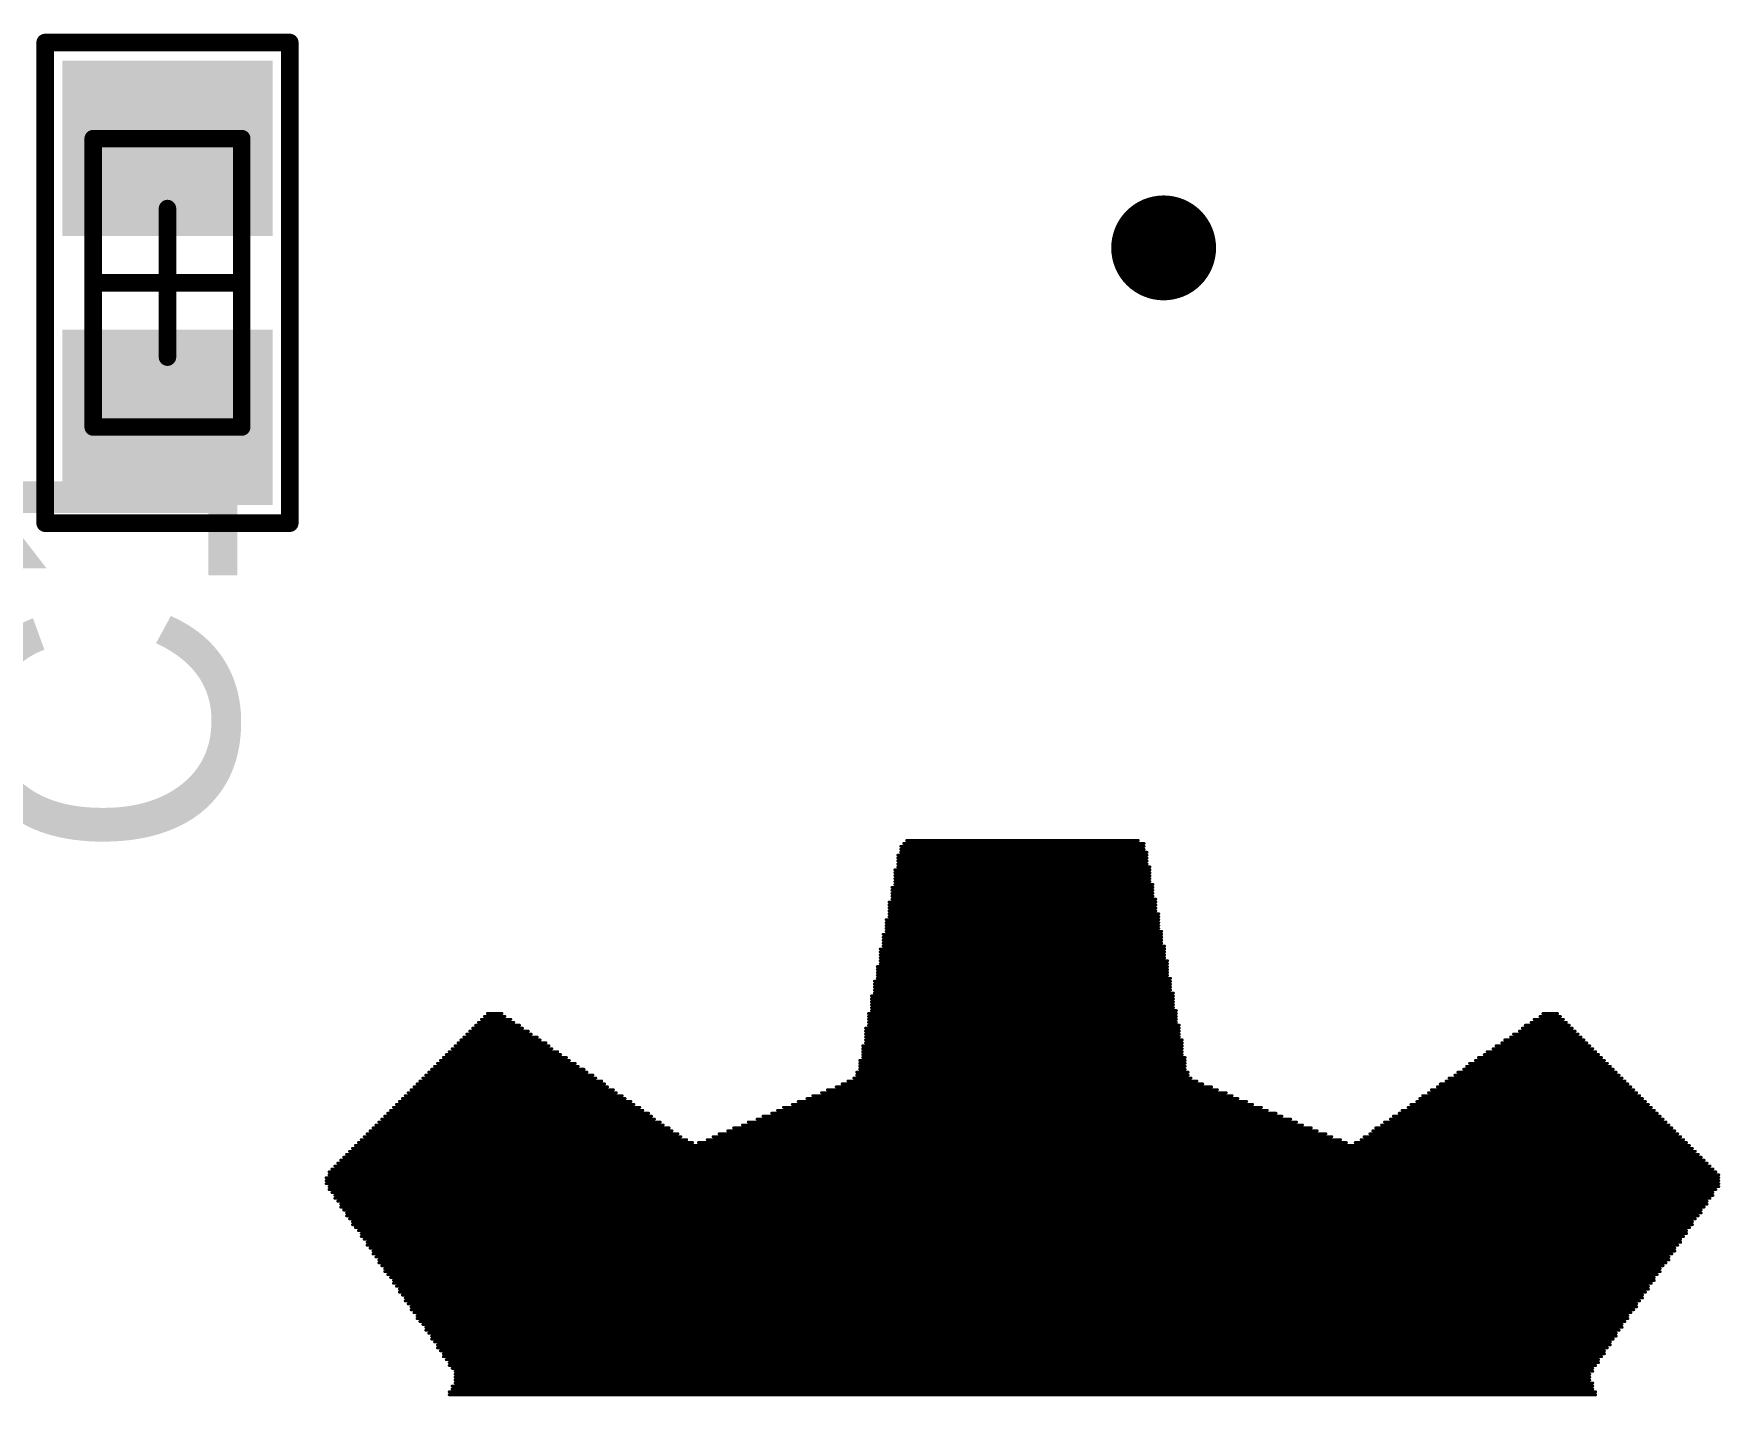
# Model space of a CAD drawing. Header units: millimetres. Extents: x 19 to 153, y 25 to 125.
# Drawn here: x 56.53 to 66.18, y 84.43 to 92.22 of the extents above; entities that cross this region are included whole.
import ezdxf

# ---------------------------------------------------------------- set-up
doc = ezdxf.new("R2010")
doc.units = ezdxf.units.MM
for name, color, linetype in [('Mechanical13', 56, 'Continuous'), ('Mechanical15', 56, 'Continuous'), ('MultiLayer', 9, 'Continuous'), ('TopOverlay', 2, 'Continuous'), ('TopPaste', 8, 'Continuous'), ('TopSolder', 216, 'Continuous'), ('ViaHoleLayer', 16, 'Continuous')]:
    doc.layers.add(name, color=color, linetype=linetype)

# ---------------------------------------------------------------- blocks, each defined once
blk = doc.blocks.new('CC0603_88')
at = {"layer": 'Mechanical13', "const_width": 0.1}
for points in [[(-0.825, 0.425), (0.825, 0.425)], [(-0.825, 0.425), (-0.825, -0.425)], [(0.825, 0.425), (0.825, -0.425)], [(-0.825, -0.425), (0.825, -0.425)]]:
    blk.add_lwpolyline(points, dxfattribs=at)
at = {"layer": 'Mechanical13', "const_width": 0.05}
for points in [[(-0.85, 0.425, 1), (-0.8, 0.425, 1)], [(-0.85, 0.425, 1), (-0.8, 0.425, 1)], [(0.8, 0.425, 1), (0.85, 0.425, 1)], [(0.8, 0.425, 1), (0.85, 0.425, 1)], [(-0.85, -0.425, 1), (-0.8, -0.425, 1)], [(-0.85, -0.425, 1), (-0.8, -0.425, 1)], [(0.8, -0.425, 1), (0.85, -0.425, 1)], [(0.8, -0.425, 1), (0.85, -0.425, 1)]]:
    blk.add_lwpolyline(points, format="xyb", close=True, dxfattribs=at)
at = {"layer": 'Mechanical15', "const_width": 0.1}
for points in [[(0, 0.425), (0, -0.425)], [(-0.425, 0), (0.425, 0)]]:
    blk.add_lwpolyline(points, dxfattribs=at)
at = {"layer": 'Mechanical15', "const_width": 0.05}
for points in [[(-0.025, 0.425, 1), (0.025, 0.425, 1)], [(-0.45, 0, 1), (-0.4, 0, 1)], [(0.4, 0, 1), (0.45, 0, 1)], [(-0.025, -0.425, 1), (0.025, -0.425, 1)]]:
    blk.add_lwpolyline(points, format="xyb", close=True, dxfattribs=at)
at = {"layer": 'TopOverlay', "const_width": 0.1}
for points in [[(-1.375, 0.7), (1.375, 0.7)], [(-1.375, 0.7), (-1.375, -0.7)], [(1.375, 0.7), (1.375, -0.7)], [(-1.375, -0.7), (1.375, -0.7)]]:
    blk.add_lwpolyline(points, dxfattribs=at)
at = {"layer": 'TopOverlay', "const_width": 0.05}
for points in [[(-1.4, 0.7, 1), (-1.35, 0.7, 1)], [(-1.4, 0.7, 1), (-1.35, 0.7, 1)], [(1.35, 0.7, 1), (1.4, 0.7, 1)], [(1.35, 0.7, 1), (1.4, 0.7, 1)], [(-1.4, -0.7, 1), (-1.35, -0.7, 1)], [(-1.4, -0.7, 1), (-1.35, -0.7, 1)], [(1.35, -0.7, 1), (1.4, -0.7, 1)], [(1.35, -0.7, 1), (1.4, -0.7, 1)]]:
    blk.add_lwpolyline(points, format="xyb", close=True, dxfattribs=at)
at = {"layer": 'TopPaste'}
for points in [[(-1.17, -0.5), (-0.37, -0.5), (-1.17, 0.5), (-0.37, 0.5)], [(0.37, -0.5), (1.17, -0.5), (0.37, 0.5), (1.17, 0.5)]]:
    blk.add_solid(points, dxfattribs=at)
at = {"layer": 'TopSolder'}
for points in [[(-1.2716, -0.6016), (-0.2684, -0.6016), (-1.2716, 0.6016), (-0.2684, 0.6016)], [(0.2684, -0.6016), (1.2716, -0.6016), (0.2684, 0.6016), (1.2716, 0.6016)]]:
    blk.add_solid(points, dxfattribs=at)

msp = doc.modelspace()

# ---------------------------------------------------------------- linework, layer by layer
at = {"layer": 'MultiLayer', "const_width": 0.3}
msp.add_lwpolyline([(62.85, 91, 1), (63.15, 91, 1)], format="xyb", close=True, dxfattribs=at)
at = {"layer": 'TopOverlay', "const_width": 0.0168}
for points in [[(61.479, 87.526), (62.905, 87.526)], [(61.4957, 87.5764), (62.8882, 87.5764)], [(61.4957, 87.5596), (62.8882, 87.5596)], [(61.4957, 87.5428), (62.905, 87.5428)], [(61.5125, 87.5931), (62.8882, 87.5931)], [(61.5293, 87.6099), (62.8547, 87.6099)], [(61.4622, 87.4422), (62.9218, 87.4422)], [(61.4622, 87.4254), (62.9218, 87.4254)], [(61.479, 87.5093), (62.905, 87.5093)], [(61.479, 87.4925), (62.905, 87.4925)], [(61.479, 87.4757), (62.905, 87.4757)], [(61.479, 87.4589), (62.9218, 87.4589)], [(61.4454, 87.3415), (62.9386, 87.3415)], [(61.4622, 87.4086), (62.9218, 87.4086)], [(61.4622, 87.3918), (62.9218, 87.3918)], [(61.4622, 87.3751), (62.9218, 87.3751)], [(61.4622, 87.3583), (62.9386, 87.3583)], [(61.4286, 87.2576), (62.9553, 87.2576)], [(61.4286, 87.2408), (62.9553, 87.2408)], [(61.4454, 87.3247), (62.9386, 87.3247)], [(61.4454, 87.3079), (62.9386, 87.3079)], [(61.4454, 87.2912), (62.9386, 87.2912)], [(61.4454, 87.2744), (62.9553, 87.2744)], [(61.4119, 87.157), (62.9721, 87.157)], [(61.4119, 87.1402), (62.9721, 87.1402)], [(61.4286, 87.2241), (62.9553, 87.2241)], [(61.4286, 87.2073), (62.9553, 87.2073)], [(61.4286, 87.1905), (62.9721, 87.1905)], [(61.4286, 87.1737), (62.9721, 87.1737)], [(61.3951, 87.0731), (62.9889, 87.0731)], [(61.3951, 87.0563), (62.9889, 87.0563)], [(61.3951, 87.0395), (62.9889, 87.0395)], [(61.4119, 87.1234), (62.9721, 87.1234)], [(61.4119, 87.1066), (62.9721, 87.1066)], [(61.4119, 87.0898), (62.9889, 87.0898)], [(61.3783, 86.9892), (63.0057, 86.9892)], [(61.3783, 86.9724), (63.0057, 86.9724)], [(61.3783, 86.9556), (63.0057, 86.9556)], [(61.3951, 87.0227), (62.9889, 87.0227)], [(61.3951, 87.006), (63.0057, 87.006)], [(61.3615, 86.8885), (63.0224, 86.8885)], [(61.3615, 86.8717), (63.0224, 86.8717)], [(61.3615, 86.855), (63.0224, 86.855)], [(61.3783, 86.9388), (63.0057, 86.9388)], [(61.3783, 86.9221), (63.0224, 86.9221)], [(61.3783, 86.9053), (63.0224, 86.9053)], [(61.3448, 86.8046), (63.0392, 86.8046)], [(61.3448, 86.7879), (63.0392, 86.7879)], [(61.3448, 86.7711), (63.0392, 86.7711)], [(61.3448, 86.7543), (63.0392, 86.7543)], [(61.3615, 86.8382), (63.0224, 86.8382)], [(61.3615, 86.8214), (63.0392, 86.8214)], [(61.328, 86.7207), (63.056, 86.7207)], [(61.328, 86.704), (63.056, 86.704)], [(61.328, 86.6872), (63.056, 86.6872)], [(61.328, 86.6704), (63.056, 86.6704)], [(61.328, 86.6536), (63.056, 86.6536)], [(61.3448, 86.7375), (63.056, 86.7375)], [(59.0799, 86.5698), (59.2812, 86.5698)], [(59.0966, 86.5865), (59.2644, 86.5865)], [(59.1134, 86.6033), (59.2309, 86.6033)], [(59.1302, 86.6201), (59.2141, 86.6201)], [(61.3112, 86.6201), (63.0728, 86.6201)], [(61.3112, 86.6033), (63.0728, 86.6033)], [(61.3112, 86.5865), (63.0728, 86.5865)], [(61.3112, 86.5698), (63.0728, 86.5698)], [(61.328, 86.6369), (63.0728, 86.6369)], [(65.1028, 86.5698), (65.3041, 86.5698)], [(65.1196, 86.5865), (65.2873, 86.5865)], [(65.1531, 86.6033), (65.2706, 86.6033)], [(65.1699, 86.6201), (65.2538, 86.6201)], [(58.9792, 86.4691), (59.4322, 86.4691)], [(58.996, 86.4859), (59.4154, 86.4859)], [(59.0128, 86.5026), (59.3818, 86.5026)], [(59.0295, 86.5194), (59.3651, 86.5194)], [(59.0463, 86.5362), (59.3315, 86.5362)], [(59.0631, 86.553), (59.3147, 86.553)], [(61.2944, 86.5362), (63.0896, 86.5362)], [(61.2944, 86.5194), (63.0896, 86.5194)], [(61.2944, 86.5026), (63.0896, 86.5026)], [(61.2944, 86.4859), (63.0896, 86.4859)], [(61.2944, 86.4691), (63.1063, 86.4691)], [(61.3112, 86.553), (63.0896, 86.553)], [(64.9518, 86.4691), (65.4048, 86.4691)], [(64.9854, 86.4859), (65.388, 86.4859)], [(65.0021, 86.5026), (65.3712, 86.5026)], [(65.0357, 86.5194), (65.3544, 86.5194)], [(65.0525, 86.5362), (65.3377, 86.5362)], [(65.0692, 86.553), (65.3209, 86.553)], [(58.8785, 86.3684), (59.5832, 86.3684)], [(58.8953, 86.3852), (59.5496, 86.3852)], [(58.9121, 86.402), (59.5328, 86.402)], [(58.9289, 86.4188), (59.4993, 86.4188)], [(58.9457, 86.4355), (59.4825, 86.4355)], [(58.9624, 86.4523), (59.4657, 86.4523)], [(61.2776, 86.4355), (63.1063, 86.4355)], [(61.2776, 86.4188), (63.1063, 86.4188)], [(61.2776, 86.402), (63.1063, 86.402)], [(61.2776, 86.3852), (63.1063, 86.3852)], [(61.2776, 86.3684), (63.1231, 86.3684)], [(61.2944, 86.4523), (63.1063, 86.4523)], [(64.8008, 86.3684), (65.5054, 86.3684)], [(64.8344, 86.3852), (65.4887, 86.3852)], [(64.8511, 86.402), (65.4719, 86.402)], [(64.8847, 86.4188), (65.4551, 86.4188)], [(64.9015, 86.4355), (65.4383, 86.4355)], [(64.935, 86.4523), (65.4216, 86.4523)], [(58.7779, 86.2678), (59.7342, 86.2678)], [(58.7947, 86.2845), (59.7006, 86.2845)], [(58.8114, 86.3013), (59.6838, 86.3013)], [(58.8282, 86.3181), (59.6503, 86.3181)], [(58.845, 86.3349), (59.6335, 86.3349)], [(58.8618, 86.3517), (59.6, 86.3517)], [(61.2441, 86.2845), (63.1399, 86.2845)], [(61.2441, 86.2678), (63.1399, 86.2678)], [(61.2609, 86.3517), (63.1231, 86.3517)], [(61.2609, 86.3349), (63.1231, 86.3349)], [(61.2609, 86.3181), (63.1231, 86.3181)], [(61.2609, 86.3013), (63.1231, 86.3013)], [(64.6666, 86.2678), (65.6061, 86.2678)], [(64.6834, 86.2845), (65.5893, 86.2845)], [(64.7169, 86.3013), (65.5725, 86.3013)], [(64.7337, 86.3181), (65.5558, 86.3181)], [(64.7505, 86.3349), (65.539, 86.3349)], [(64.784, 86.3517), (65.5222, 86.3517)], [(58.694, 86.1839), (59.8516, 86.1839)], [(58.7108, 86.2007), (59.8181, 86.2007)], [(58.7275, 86.2174), (59.8013, 86.2174)], [(58.7443, 86.2342), (59.7845, 86.2342)], [(58.7611, 86.251), (59.7509, 86.251)], [(61.0763, 86.1839), (63.3077, 86.1839)], [(61.1267, 86.2007), (63.2741, 86.2007)], [(61.1602, 86.2174), (63.2238, 86.2174)], [(61.1938, 86.2342), (63.1902, 86.2342)], [(61.2273, 86.251), (63.1567, 86.251)], [(64.5324, 86.1839), (65.69, 86.1839)], [(64.5659, 86.2007), (65.6732, 86.2007)], [(64.5827, 86.2174), (65.6564, 86.2174)], [(64.6163, 86.2342), (65.6397, 86.2342)], [(64.633, 86.251), (65.6229, 86.251)], [(58.5933, 86.0832), (60.0026, 86.0832)], [(58.6101, 86.1), (59.969, 86.1)], [(58.6269, 86.1168), (59.9523, 86.1168)], [(58.6437, 86.1336), (59.9187, 86.1336)], [(58.6604, 86.1503), (59.9019, 86.1503)], [(58.6772, 86.1671), (59.8684, 86.1671)], [(60.8247, 86.0832), (63.5593, 86.0832)], [(60.875, 86.1), (63.509, 86.1)], [(60.9086, 86.1168), (63.4754, 86.1168)], [(60.9589, 86.1336), (63.4251, 86.1336)], [(60.9924, 86.1503), (63.3915, 86.1503)], [(61.0428, 86.1671), (63.358, 86.1671)], [(64.3982, 86.0832), (65.7906, 86.0832)], [(64.4149, 86.1), (65.7739, 86.1)], [(64.4485, 86.1168), (65.7571, 86.1168)], [(64.4653, 86.1336), (65.7403, 86.1336)], [(64.482, 86.1503), (65.7235, 86.1503)], [(64.5156, 86.1671), (65.7068, 86.1671)], [(58.4927, 85.9826), (60.1368, 85.9826)], [(58.5094, 85.9993), (60.12, 85.9993)], [(58.5262, 86.0161), (60.0865, 86.0161)], [(58.543, 86.0329), (60.0697, 86.0329)], [(58.5598, 86.0497), (60.0529, 86.0497)], [(58.5766, 86.0664), (60.0194, 86.0664)], [(60.5898, 85.9826), (63.7942, 85.9826)], [(60.6233, 85.9993), (63.7606, 85.9993)], [(60.6737, 86.0161), (63.7271, 86.0161)], [(60.7072, 86.0329), (63.6768, 86.0329)], [(60.7576, 86.0497), (63.6432, 86.0497)], [(60.7911, 86.0664), (63.5929, 86.0664)], [(64.2472, 85.9826), (65.8913, 85.9826)], [(64.2639, 85.9993), (65.8745, 85.9993)], [(64.2975, 86.0161), (65.8578, 86.0161)], [(64.3143, 86.0329), (65.841, 86.0329)], [(64.3478, 86.0497), (65.8242, 86.0497)], [(64.3646, 86.0664), (65.8074, 86.0664)], [(58.392, 85.8819), (60.3046, 85.8819)], [(58.4088, 85.8987), (60.271, 85.8987)], [(58.4256, 85.9155), (60.2375, 85.9155)], [(58.4423, 85.9322), (60.2207, 85.9322)], [(58.4591, 85.949), (60.1871, 85.949)], [(58.4759, 85.9658), (60.1704, 85.9658)], [(60.3381, 85.8819), (64.0458, 85.8819)], [(60.3885, 85.8987), (64.0123, 85.8987)], [(60.422, 85.9155), (63.962, 85.9155)], [(60.4556, 85.9322), (63.9284, 85.9322)], [(60.5059, 85.949), (63.8781, 85.949)], [(60.5395, 85.9658), (63.8445, 85.9658)], [(64.0962, 85.8819), (65.992, 85.8819)], [(64.1297, 85.8987), (65.9752, 85.8987)], [(64.1465, 85.9155), (65.9584, 85.9155)], [(64.1801, 85.9322), (65.9416, 85.9322)], [(64.1968, 85.949), (65.9249, 85.949)], [(64.2136, 85.9658), (65.9081, 85.9658)], [(58.2913, 85.7812), (66.0926, 85.7812)], [(58.3081, 85.798), (66.0759, 85.798)], [(58.3249, 85.8148), (66.0591, 85.8148)], [(58.3417, 85.8316), (66.0423, 85.8316)], [(58.3585, 85.8483), (66.0255, 85.8483)], [(58.3752, 85.8651), (66.0087, 85.8651)], [(58.2242, 85.7141), (66.1597, 85.7141)], [(58.2242, 85.6974), (66.1765, 85.6974)], [(58.241, 85.7309), (66.143, 85.7309)], [(58.2578, 85.7477), (66.1262, 85.7477)], [(58.2746, 85.7645), (66.1094, 85.7645)], [(58.2075, 85.6806), (66.1765, 85.6806)], [(58.2075, 85.6638), (66.1765, 85.6638)], [(58.2075, 85.647), (66.1765, 85.647)], [(58.2242, 85.6302), (66.1765, 85.6302)], [(58.2242, 85.6135), (66.1597, 85.6135)], [(58.241, 85.5967), (66.143, 85.5967)], [(58.2578, 85.5799), (66.143, 85.5799)], [(58.2578, 85.5631), (66.1262, 85.5631)], [(58.2746, 85.5464), (66.1094, 85.5464)], [(58.2913, 85.5296), (66.1094, 85.5296)], [(58.2913, 85.5128), (66.0926, 85.5128)], [(58.3081, 85.496), (66.0759, 85.496)], [(58.3249, 85.4793), (66.0759, 85.4793)], [(58.3249, 85.4625), (66.0591, 85.4625)], [(58.3417, 85.4457), (66.0423, 85.4457)], [(58.3585, 85.4289), (66.0255, 85.4289)], [(58.3585, 85.4121), (66.0255, 85.4121)], [(58.3752, 85.3954), (66.0087, 85.3954)], [(58.392, 85.3786), (65.992, 85.3786)], [(58.4088, 85.3618), (65.992, 85.3618)], [(58.4088, 85.345), (65.9752, 85.345)], [(58.4256, 85.3283), (65.9584, 85.3283)], [(58.4423, 85.3115), (65.9584, 85.3115)], [(58.4423, 85.2947), (65.9416, 85.2947)], [(58.4591, 85.2779), (65.9249, 85.2779)], [(58.4759, 85.2612), (65.9249, 85.2612)], [(58.4759, 85.2444), (65.9081, 85.2444)], [(58.4927, 85.2276), (65.8913, 85.2276)], [(58.5094, 85.2108), (65.8913, 85.2108)], [(58.5094, 85.194), (65.8745, 85.194)], [(58.5262, 85.1773), (65.8578, 85.1773)], [(58.543, 85.1605), (65.841, 85.1605)], [(58.543, 85.1437), (65.841, 85.1437)], [(58.5598, 85.1269), (65.8242, 85.1269)], [(58.5766, 85.1102), (65.8074, 85.1102)], [(58.5933, 85.0934), (65.8074, 85.0934)], [(58.5933, 85.0766), (65.7906, 85.0766)], [(58.6101, 85.0598), (65.7739, 85.0598)], [(58.6269, 85.0431), (65.7739, 85.0431)], [(58.6269, 85.0263), (65.7571, 85.0263)], [(58.6437, 85.0095), (65.7403, 85.0095)], [(58.6604, 84.9927), (65.7403, 84.9927)], [(58.6604, 84.9759), (65.7235, 84.9759)], [(58.6772, 84.9592), (65.7068, 84.9592)], [(58.694, 84.9424), (65.7068, 84.9424)], [(58.694, 84.9256), (65.69, 84.9256)], [(58.7108, 84.9088), (65.6732, 84.9088)], [(58.7275, 84.8921), (65.6564, 84.8921)], [(58.7275, 84.8753), (65.6564, 84.8753)], [(58.7443, 84.8585), (65.6397, 84.8585)], [(58.7611, 84.8417), (65.6229, 84.8417)], [(58.7779, 84.825), (65.6229, 84.825)], [(58.7779, 84.8082), (65.6061, 84.8082)], [(58.7947, 84.7914), (65.5893, 84.7914)], [(58.8114, 84.7746), (65.5893, 84.7746)], [(58.8114, 84.7578), (65.5725, 84.7578)], [(58.8282, 84.7411), (65.5558, 84.7411)], [(58.845, 84.7243), (65.5558, 84.7243)], [(58.845, 84.7075), (65.539, 84.7075)], [(58.8618, 84.6907), (65.5222, 84.6907)], [(58.8785, 84.674), (65.5222, 84.674)], [(58.8785, 84.6572), (65.5054, 84.6572)], [(58.8953, 84.6404), (65.4887, 84.6404)], [(58.9121, 84.6236), (65.4887, 84.6236)], [(58.9121, 84.6069), (65.4719, 84.6069)], [(58.9289, 84.5901), (65.4551, 84.5901)], [(58.9457, 84.5733), (65.4551, 84.5733)], [(58.9457, 84.5565), (65.4383, 84.5565)], [(58.9457, 84.5397), (65.4383, 84.5397)], [(58.9121, 84.4559), (65.4719, 84.4559)], [(58.9121, 84.4391), (65.4719, 84.4391)], [(58.9289, 84.4894), (65.4551, 84.4894)], [(58.9289, 84.4726), (65.4551, 84.4726)], [(58.9457, 84.523), (65.4383, 84.523)], [(58.9457, 84.5062), (65.4551, 84.5062)]]:
    msp.add_lwpolyline(points, dxfattribs=at)
at = {"layer": 'TopOverlay', "const_width": 0.00839}
for points in [[(61.4748, 87.526, 1), (61.4832, 87.526, 1)], [(61.4916, 87.5764, 1), (61.4999, 87.5764, 1)], [(61.4916, 87.5596, 1), (61.4999, 87.5596, 1)], [(61.4916, 87.5428, 1), (61.4999, 87.5428, 1)], [(61.5083, 87.5931, 1), (61.5167, 87.5931, 1)], [(61.5251, 87.6099, 1), (61.5335, 87.6099, 1)], [(62.8505, 87.6099, 1), (62.8589, 87.6099, 1)], [(62.884, 87.5931, 1), (62.8924, 87.5931, 1)], [(62.884, 87.5764, 1), (62.8924, 87.5764, 1)], [(62.884, 87.5596, 1), (62.8924, 87.5596, 1)], [(62.9008, 87.5428, 1), (62.9092, 87.5428, 1)], [(62.9008, 87.526, 1), (62.9092, 87.526, 1)], [(61.458, 87.4422, 1), (61.4664, 87.4422, 1)], [(61.458, 87.4254, 1), (61.4664, 87.4254, 1)], [(61.4748, 87.5093, 1), (61.4832, 87.5093, 1)], [(61.4748, 87.4925, 1), (61.4832, 87.4925, 1)], [(61.4748, 87.4757, 1), (61.4832, 87.4757, 1)], [(61.4748, 87.4589, 1), (61.4832, 87.4589, 1)], [(62.9008, 87.5093, 1), (62.9092, 87.5093, 1)], [(62.9008, 87.4925, 1), (62.9092, 87.4925, 1)], [(62.9008, 87.4757, 1), (62.9092, 87.4757, 1)], [(62.9176, 87.4589, 1), (62.926, 87.4589, 1)], [(62.9176, 87.4422, 1), (62.926, 87.4422, 1)], [(62.9176, 87.4254, 1), (62.926, 87.4254, 1)], [(61.4412, 87.3415, 1), (61.4496, 87.3415, 1)], [(61.458, 87.4086, 1), (61.4664, 87.4086, 1)], [(61.458, 87.3918, 1), (61.4664, 87.3918, 1)], [(61.458, 87.3751, 1), (61.4664, 87.3751, 1)], [(61.458, 87.3583, 1), (61.4664, 87.3583, 1)], [(62.9176, 87.4086, 1), (62.926, 87.4086, 1)], [(62.9176, 87.3918, 1), (62.926, 87.3918, 1)], [(62.9176, 87.3751, 1), (62.926, 87.3751, 1)], [(62.9344, 87.3583, 1), (62.9428, 87.3583, 1)], [(62.9344, 87.3415, 1), (62.9428, 87.3415, 1)], [(61.4244, 87.2576, 1), (61.4328, 87.2576, 1)], [(61.4244, 87.2408, 1), (61.4328, 87.2408, 1)], [(61.4412, 87.3247, 1), (61.4496, 87.3247, 1)], [(61.4412, 87.3079, 1), (61.4496, 87.3079, 1)], [(61.4412, 87.2912, 1), (61.4496, 87.2912, 1)], [(61.4412, 87.2744, 1), (61.4496, 87.2744, 1)], [(62.9344, 87.3247, 1), (62.9428, 87.3247, 1)], [(62.9344, 87.3079, 1), (62.9428, 87.3079, 1)], [(62.9344, 87.2912, 1), (62.9428, 87.2912, 1)], [(62.9511, 87.2744, 1), (62.9595, 87.2744, 1)], [(62.9511, 87.2576, 1), (62.9595, 87.2576, 1)], [(62.9511, 87.2408, 1), (62.9595, 87.2408, 1)], [(61.4077, 87.157, 1), (61.4161, 87.157, 1)], [(61.4077, 87.1402, 1), (61.4161, 87.1402, 1)], [(61.4244, 87.2241, 1), (61.4328, 87.2241, 1)], [(61.4244, 87.2073, 1), (61.4328, 87.2073, 1)], [(61.4244, 87.1905, 1), (61.4328, 87.1905, 1)], [(61.4244, 87.1737, 1), (61.4328, 87.1737, 1)], [(62.9511, 87.2241, 1), (62.9595, 87.2241, 1)], [(62.9511, 87.2073, 1), (62.9595, 87.2073, 1)], [(62.9679, 87.1905, 1), (62.9763, 87.1905, 1)], [(62.9679, 87.1737, 1), (62.9763, 87.1737, 1)], [(62.9679, 87.157, 1), (62.9763, 87.157, 1)], [(62.9679, 87.1402, 1), (62.9763, 87.1402, 1)], [(61.3909, 87.0731, 1), (61.3993, 87.0731, 1)], [(61.3909, 87.0563, 1), (61.3993, 87.0563, 1)], [(61.3909, 87.0395, 1), (61.3993, 87.0395, 1)], [(61.4077, 87.1234, 1), (61.4161, 87.1234, 1)], [(61.4077, 87.1066, 1), (61.4161, 87.1066, 1)], [(61.4077, 87.0898, 1), (61.4161, 87.0898, 1)], [(62.9679, 87.1234, 1), (62.9763, 87.1234, 1)], [(62.9679, 87.1066, 1), (62.9763, 87.1066, 1)], [(62.9847, 87.0898, 1), (62.9931, 87.0898, 1)], [(62.9847, 87.0731, 1), (62.9931, 87.0731, 1)], [(62.9847, 87.0563, 1), (62.9931, 87.0563, 1)], [(62.9847, 87.0395, 1), (62.9931, 87.0395, 1)], [(61.3741, 86.9892, 1), (61.3825, 86.9892, 1)], [(61.3741, 86.9724, 1), (61.3825, 86.9724, 1)], [(61.3741, 86.9556, 1), (61.3825, 86.9556, 1)], [(61.3909, 87.0227, 1), (61.3993, 87.0227, 1)], [(61.3909, 87.006, 1), (61.3993, 87.006, 1)], [(62.9847, 87.0227, 1), (62.9931, 87.0227, 1)], [(63.0015, 87.006, 1), (63.0099, 87.006, 1)], [(63.0015, 86.9892, 1), (63.0099, 86.9892, 1)], [(63.0015, 86.9724, 1), (63.0099, 86.9724, 1)], [(63.0015, 86.9556, 1), (63.0099, 86.9556, 1)], [(61.3573, 86.8885, 1), (61.3657, 86.8885, 1)], [(61.3573, 86.8717, 1), (61.3657, 86.8717, 1)], [(61.3573, 86.855, 1), (61.3657, 86.855, 1)], [(61.3741, 86.9388, 1), (61.3825, 86.9388, 1)], [(61.3741, 86.9221, 1), (61.3825, 86.9221, 1)], [(61.3741, 86.9053, 1), (61.3825, 86.9053, 1)], [(63.0015, 86.9388, 1), (63.0099, 86.9388, 1)], [(63.0183, 86.9221, 1), (63.0266, 86.9221, 1)], [(63.0183, 86.9053, 1), (63.0266, 86.9053, 1)], [(63.0183, 86.8885, 1), (63.0266, 86.8885, 1)], [(63.0183, 86.8717, 1), (63.0266, 86.8717, 1)], [(63.0183, 86.855, 1), (63.0266, 86.855, 1)], [(61.3406, 86.8046, 1), (61.3489, 86.8046, 1)], [(61.3406, 86.7879, 1), (61.3489, 86.7879, 1)], [(61.3406, 86.7711, 1), (61.3489, 86.7711, 1)], [(61.3406, 86.7543, 1), (61.3489, 86.7543, 1)], [(61.3573, 86.8382, 1), (61.3657, 86.8382, 1)], [(61.3573, 86.8214, 1), (61.3657, 86.8214, 1)], [(63.0183, 86.8382, 1), (63.0266, 86.8382, 1)], [(63.035, 86.8214, 1), (63.0434, 86.8214, 1)], [(63.035, 86.8046, 1), (63.0434, 86.8046, 1)], [(63.035, 86.7879, 1), (63.0434, 86.7879, 1)], [(63.035, 86.7711, 1), (63.0434, 86.7711, 1)], [(63.035, 86.7543, 1), (63.0434, 86.7543, 1)], [(61.3238, 86.7207, 1), (61.3322, 86.7207, 1)], [(61.3238, 86.704, 1), (61.3322, 86.704, 1)], [(61.3238, 86.6872, 1), (61.3322, 86.6872, 1)], [(61.3238, 86.6704, 1), (61.3322, 86.6704, 1)], [(61.3238, 86.6536, 1), (61.3322, 86.6536, 1)], [(61.3406, 86.7375, 1), (61.3489, 86.7375, 1)], [(63.0518, 86.7375, 1), (63.0602, 86.7375, 1)], [(63.0518, 86.7207, 1), (63.0602, 86.7207, 1)], [(63.0518, 86.704, 1), (63.0602, 86.704, 1)], [(63.0518, 86.6872, 1), (63.0602, 86.6872, 1)], [(63.0518, 86.6704, 1), (63.0602, 86.6704, 1)], [(63.0518, 86.6536, 1), (63.0602, 86.6536, 1)], [(59.0757, 86.5698, 1), (59.0841, 86.5698, 1)], [(59.0924, 86.5865, 1), (59.1008, 86.5865, 1)], [(59.1092, 86.6033, 1), (59.1176, 86.6033, 1)], [(59.126, 86.6201, 1), (59.1344, 86.6201, 1)], [(59.2099, 86.6201, 1), (59.2183, 86.6201, 1)], [(59.2267, 86.6033, 1), (59.2351, 86.6033, 1)], [(59.2602, 86.5865, 1), (59.2686, 86.5865, 1)], [(59.277, 86.5698, 1), (59.2854, 86.5698, 1)], [(61.307, 86.6201, 1), (61.3154, 86.6201, 1)], [(61.307, 86.6033, 1), (61.3154, 86.6033, 1)], [(61.307, 86.5865, 1), (61.3154, 86.5865, 1)], [(61.307, 86.5698, 1), (61.3154, 86.5698, 1)], [(61.3238, 86.6369, 1), (61.3322, 86.6369, 1)], [(63.0686, 86.6369, 1), (63.077, 86.6369, 1)], [(63.0686, 86.6201, 1), (63.077, 86.6201, 1)], [(63.0686, 86.6033, 1), (63.077, 86.6033, 1)], [(63.0686, 86.5865, 1), (63.077, 86.5865, 1)], [(63.0686, 86.5698, 1), (63.077, 86.5698, 1)], [(65.0986, 86.5698, 1), (65.107, 86.5698, 1)], [(65.1154, 86.5865, 1), (65.1238, 86.5865, 1)], [(65.1489, 86.6033, 1), (65.1573, 86.6033, 1)], [(65.1657, 86.6201, 1), (65.1741, 86.6201, 1)], [(65.2496, 86.6201, 1), (65.258, 86.6201, 1)], [(65.2664, 86.6033, 1), (65.2748, 86.6033, 1)], [(65.2831, 86.5865, 1), (65.2915, 86.5865, 1)], [(65.2999, 86.5698, 1), (65.3083, 86.5698, 1)], [(58.975, 86.4691, 1), (58.9834, 86.4691, 1)], [(58.9918, 86.4859, 1), (59.0002, 86.4859, 1)], [(59.0086, 86.5026, 1), (59.017, 86.5026, 1)], [(59.0253, 86.5194, 1), (59.0337, 86.5194, 1)], [(59.0421, 86.5362, 1), (59.0505, 86.5362, 1)], [(59.0589, 86.553, 1), (59.0673, 86.553, 1)], [(59.3105, 86.553, 1), (59.3189, 86.553, 1)], [(59.3273, 86.5362, 1), (59.3357, 86.5362, 1)], [(59.3609, 86.5194, 1), (59.3693, 86.5194, 1)], [(59.3777, 86.5026, 1), (59.386, 86.5026, 1)], [(59.4112, 86.4859, 1), (59.4196, 86.4859, 1)], [(59.428, 86.4691, 1), (59.4364, 86.4691, 1)], [(61.2902, 86.5362, 1), (61.2986, 86.5362, 1)], [(61.2902, 86.5194, 1), (61.2986, 86.5194, 1)], [(61.2902, 86.5026, 1), (61.2986, 86.5026, 1)], [(61.2902, 86.4859, 1), (61.2986, 86.4859, 1)], [(61.2902, 86.4691, 1), (61.2986, 86.4691, 1)], [(61.307, 86.553, 1), (61.3154, 86.553, 1)], [(63.0854, 86.553, 1), (63.0937, 86.553, 1)], [(63.0854, 86.5362, 1), (63.0937, 86.5362, 1)], [(63.0854, 86.5194, 1), (63.0937, 86.5194, 1)], [(63.0854, 86.5026, 1), (63.0937, 86.5026, 1)], [(63.0854, 86.4859, 1), (63.0937, 86.4859, 1)], [(63.1021, 86.4691, 1), (63.1105, 86.4691, 1)], [(64.9476, 86.4691, 1), (64.956, 86.4691, 1)], [(64.9812, 86.4859, 1), (64.9895, 86.4859, 1)], [(64.9979, 86.5026, 1), (65.0063, 86.5026, 1)], [(65.0315, 86.5194, 1), (65.0399, 86.5194, 1)], [(65.0483, 86.5362, 1), (65.0567, 86.5362, 1)], [(65.065, 86.553, 1), (65.0734, 86.553, 1)], [(65.3167, 86.553, 1), (65.3251, 86.553, 1)], [(65.3335, 86.5362, 1), (65.3419, 86.5362, 1)], [(65.3503, 86.5194, 1), (65.3586, 86.5194, 1)], [(65.367, 86.5026, 1), (65.3754, 86.5026, 1)], [(65.3838, 86.4859, 1), (65.3922, 86.4859, 1)], [(65.4006, 86.4691, 1), (65.409, 86.4691, 1)], [(58.8743, 86.3684, 1), (58.8827, 86.3684, 1)], [(58.8911, 86.3852, 1), (58.8995, 86.3852, 1)], [(58.9079, 86.402, 1), (58.9163, 86.402, 1)], [(58.9247, 86.4188, 1), (58.9331, 86.4188, 1)], [(58.9415, 86.4355, 1), (58.9498, 86.4355, 1)], [(58.9582, 86.4523, 1), (58.9666, 86.4523, 1)], [(59.4615, 86.4523, 1), (59.4699, 86.4523, 1)], [(59.4783, 86.4355, 1), (59.4867, 86.4355, 1)], [(59.4951, 86.4188, 1), (59.5035, 86.4188, 1)], [(59.5286, 86.402, 1), (59.537, 86.402, 1)], [(59.5454, 86.3852, 1), (59.5538, 86.3852, 1)], [(59.579, 86.3684, 1), (59.5874, 86.3684, 1)], [(61.2735, 86.4355, 1), (61.2818, 86.4355, 1)], [(61.2735, 86.4188, 1), (61.2818, 86.4188, 1)], [(61.2735, 86.402, 1), (61.2818, 86.402, 1)], [(61.2735, 86.3852, 1), (61.2818, 86.3852, 1)], [(61.2735, 86.3684, 1), (61.2818, 86.3684, 1)], [(61.2902, 86.4523, 1), (61.2986, 86.4523, 1)], [(63.1021, 86.4523, 1), (63.1105, 86.4523, 1)], [(63.1021, 86.4355, 1), (63.1105, 86.4355, 1)], [(63.1021, 86.4188, 1), (63.1105, 86.4188, 1)], [(63.1021, 86.402, 1), (63.1105, 86.402, 1)], [(63.1021, 86.3852, 1), (63.1105, 86.3852, 1)], [(63.1189, 86.3684, 1), (63.1273, 86.3684, 1)], [(64.7966, 86.3684, 1), (64.805, 86.3684, 1)], [(64.8302, 86.3852, 1), (64.8386, 86.3852, 1)], [(64.8469, 86.402, 1), (64.8553, 86.402, 1)], [(64.8805, 86.4188, 1), (64.8889, 86.4188, 1)], [(64.8973, 86.4355, 1), (64.9057, 86.4355, 1)], [(64.9308, 86.4523, 1), (64.9392, 86.4523, 1)], [(65.4174, 86.4523, 1), (65.4257, 86.4523, 1)], [(65.4341, 86.4355, 1), (65.4425, 86.4355, 1)], [(65.4509, 86.4188, 1), (65.4593, 86.4188, 1)], [(65.4677, 86.402, 1), (65.4761, 86.402, 1)], [(65.4845, 86.3852, 1), (65.4929, 86.3852, 1)], [(65.5012, 86.3684, 1), (65.5096, 86.3684, 1)], [(58.7737, 86.2678, 1), (58.7821, 86.2678, 1)], [(58.7905, 86.2845, 1), (58.7989, 86.2845, 1)], [(58.8072, 86.3013, 1), (58.8156, 86.3013, 1)], [(58.824, 86.3181, 1), (58.8324, 86.3181, 1)], [(58.8408, 86.3349, 1), (58.8492, 86.3349, 1)], [(58.8576, 86.3517, 1), (58.866, 86.3517, 1)], [(59.5958, 86.3517, 1), (59.6041, 86.3517, 1)], [(59.6293, 86.3349, 1), (59.6377, 86.3349, 1)], [(59.6461, 86.3181, 1), (59.6545, 86.3181, 1)], [(59.6796, 86.3013, 1), (59.688, 86.3013, 1)], [(59.6964, 86.2845, 1), (59.7048, 86.2845, 1)], [(59.73, 86.2678, 1), (59.7384, 86.2678, 1)], [(61.2399, 86.2845, 1), (61.2483, 86.2845, 1)], [(61.2399, 86.2678, 1), (61.2483, 86.2678, 1)], [(61.2567, 86.3517, 1), (61.2651, 86.3517, 1)], [(61.2567, 86.3349, 1), (61.2651, 86.3349, 1)], [(61.2567, 86.3181, 1), (61.2651, 86.3181, 1)], [(61.2567, 86.3013, 1), (61.2651, 86.3013, 1)], [(63.1189, 86.3517, 1), (63.1273, 86.3517, 1)], [(63.1189, 86.3349, 1), (63.1273, 86.3349, 1)], [(63.1189, 86.3181, 1), (63.1273, 86.3181, 1)], [(63.1189, 86.3013, 1), (63.1273, 86.3013, 1)], [(63.1357, 86.2845, 1), (63.1441, 86.2845, 1)], [(63.1357, 86.2678, 1), (63.1441, 86.2678, 1)], [(64.6624, 86.2678, 1), (64.6708, 86.2678, 1)], [(64.6792, 86.2845, 1), (64.6876, 86.2845, 1)], [(64.7127, 86.3013, 1), (64.7211, 86.3013, 1)], [(64.7295, 86.3181, 1), (64.7379, 86.3181, 1)], [(64.7463, 86.3349, 1), (64.7547, 86.3349, 1)], [(64.7798, 86.3517, 1), (64.7882, 86.3517, 1)], [(65.518, 86.3517, 1), (65.5264, 86.3517, 1)], [(65.5348, 86.3349, 1), (65.5432, 86.3349, 1)], [(65.5516, 86.3181, 1), (65.56, 86.3181, 1)], [(65.5684, 86.3013, 1), (65.5767, 86.3013, 1)], [(65.5851, 86.2845, 1), (65.5935, 86.2845, 1)], [(65.6019, 86.2678, 1), (65.6103, 86.2678, 1)], [(58.6898, 86.1839, 1), (58.6982, 86.1839, 1)], [(58.7066, 86.2007, 1), (58.715, 86.2007, 1)], [(58.7234, 86.2174, 1), (58.7317, 86.2174, 1)], [(58.7401, 86.2342, 1), (58.7485, 86.2342, 1)], [(58.7569, 86.251, 1), (58.7653, 86.251, 1)], [(59.7467, 86.251, 1), (59.7551, 86.251, 1)], [(59.7803, 86.2342, 1), (59.7887, 86.2342, 1)], [(59.7971, 86.2174, 1), (59.8055, 86.2174, 1)], [(59.8139, 86.2007, 1), (59.8222, 86.2007, 1)], [(59.8474, 86.1839, 1), (59.8558, 86.1839, 1)], [(61.0721, 86.1839, 1), (61.0805, 86.1839, 1)], [(61.1225, 86.2007, 1), (61.1308, 86.2007, 1)], [(61.156, 86.2174, 1), (61.1644, 86.2174, 1)], [(61.1896, 86.2342, 1), (61.198, 86.2342, 1)], [(61.2231, 86.251, 1), (61.2315, 86.251, 1)], [(63.1525, 86.251, 1), (63.1609, 86.251, 1)], [(63.186, 86.2342, 1), (63.1944, 86.2342, 1)], [(63.2196, 86.2174, 1), (63.228, 86.2174, 1)], [(63.2699, 86.2007, 1), (63.2783, 86.2007, 1)], [(63.3035, 86.1839, 1), (63.3118, 86.1839, 1)], [(64.5282, 86.1839, 1), (64.5366, 86.1839, 1)], [(64.5617, 86.2007, 1), (64.5701, 86.2007, 1)], [(64.5785, 86.2174, 1), (64.5869, 86.2174, 1)], [(64.6121, 86.2342, 1), (64.6205, 86.2342, 1)], [(64.6288, 86.251, 1), (64.6372, 86.251, 1)], [(65.6187, 86.251, 1), (65.6271, 86.251, 1)], [(65.6355, 86.2342, 1), (65.6438, 86.2342, 1)], [(65.6522, 86.2174, 1), (65.6606, 86.2174, 1)], [(65.669, 86.2007, 1), (65.6774, 86.2007, 1)], [(65.6858, 86.1839, 1), (65.6942, 86.1839, 1)], [(58.5891, 86.0832, 1), (58.5975, 86.0832, 1)], [(58.6059, 86.1, 1), (58.6143, 86.1, 1)], [(58.6227, 86.1168, 1), (58.6311, 86.1168, 1)], [(58.6395, 86.1336, 1), (58.6479, 86.1336, 1)], [(58.6562, 86.1503, 1), (58.6646, 86.1503, 1)], [(58.673, 86.1671, 1), (58.6814, 86.1671, 1)], [(59.8642, 86.1671, 1), (59.8726, 86.1671, 1)], [(59.8977, 86.1503, 1), (59.9061, 86.1503, 1)], [(59.9145, 86.1336, 1), (59.9229, 86.1336, 1)], [(59.9481, 86.1168, 1), (59.9565, 86.1168, 1)], [(59.9649, 86.1, 1), (59.9732, 86.1, 1)], [(59.9984, 86.0832, 1), (60.0068, 86.0832, 1)], [(60.8205, 86.0832, 1), (60.8289, 86.0832, 1)], [(60.8708, 86.1, 1), (60.8792, 86.1, 1)], [(60.9044, 86.1168, 1), (60.9127, 86.1168, 1)], [(60.9547, 86.1336, 1), (60.9631, 86.1336, 1)], [(60.9882, 86.1503, 1), (60.9966, 86.1503, 1)], [(61.0386, 86.1671, 1), (61.047, 86.1671, 1)], [(63.3538, 86.1671, 1), (63.3622, 86.1671, 1)], [(63.3873, 86.1503, 1), (63.3957, 86.1503, 1)], [(63.4209, 86.1336, 1), (63.4293, 86.1336, 1)], [(63.4712, 86.1168, 1), (63.4796, 86.1168, 1)], [(63.5048, 86.1, 1), (63.5132, 86.1, 1)], [(63.5551, 86.0832, 1), (63.5635, 86.0832, 1)], [(64.394, 86.0832, 1), (64.4024, 86.0832, 1)], [(64.4107, 86.1, 1), (64.4191, 86.1, 1)], [(64.4443, 86.1168, 1), (64.4527, 86.1168, 1)], [(64.4611, 86.1336, 1), (64.4695, 86.1336, 1)], [(64.4778, 86.1503, 1), (64.4862, 86.1503, 1)], [(64.5114, 86.1671, 1), (64.5198, 86.1671, 1)], [(65.7026, 86.1671, 1), (65.711, 86.1671, 1)], [(65.7193, 86.1503, 1), (65.7277, 86.1503, 1)], [(65.7361, 86.1336, 1), (65.7445, 86.1336, 1)], [(65.7529, 86.1168, 1), (65.7613, 86.1168, 1)], [(65.7697, 86.1, 1), (65.7781, 86.1, 1)], [(65.7865, 86.0832, 1), (65.7948, 86.0832, 1)], [(58.4885, 85.9826, 1), (58.4969, 85.9826, 1)], [(58.5053, 85.9993, 1), (58.5136, 85.9993, 1)], [(58.522, 86.0161, 1), (58.5304, 86.0161, 1)], [(58.5388, 86.0329, 1), (58.5472, 86.0329, 1)], [(58.5556, 86.0497, 1), (58.564, 86.0497, 1)], [(58.5724, 86.0664, 1), (58.5808, 86.0664, 1)], [(60.0152, 86.0664, 1), (60.0236, 86.0664, 1)], [(60.0487, 86.0497, 1), (60.0571, 86.0497, 1)], [(60.0655, 86.0329, 1), (60.0739, 86.0329, 1)], [(60.0823, 86.0161, 1), (60.0907, 86.0161, 1)], [(60.1158, 85.9993, 1), (60.1242, 85.9993, 1)], [(60.1326, 85.9826, 1), (60.141, 85.9826, 1)], [(60.5856, 85.9826, 1), (60.594, 85.9826, 1)], [(60.6192, 85.9993, 1), (60.6275, 85.9993, 1)], [(60.6695, 86.0161, 1), (60.6779, 86.0161, 1)], [(60.703, 86.0329, 1), (60.7114, 86.0329, 1)], [(60.7534, 86.0497, 1), (60.7618, 86.0497, 1)], [(60.7869, 86.0664, 1), (60.7953, 86.0664, 1)], [(63.5887, 86.0664, 1), (63.5971, 86.0664, 1)], [(63.639, 86.0497, 1), (63.6474, 86.0497, 1)], [(63.6726, 86.0329, 1), (63.6809, 86.0329, 1)], [(63.7229, 86.0161, 1), (63.7313, 86.0161, 1)], [(63.7564, 85.9993, 1), (63.7648, 85.9993, 1)], [(63.79, 85.9826, 1), (63.7984, 85.9826, 1)], [(64.243, 85.9826, 1), (64.2514, 85.9826, 1)], [(64.2597, 85.9993, 1), (64.2681, 85.9993, 1)], [(64.2933, 86.0161, 1), (64.3017, 86.0161, 1)], [(64.3101, 86.0329, 1), (64.3185, 86.0329, 1)], [(64.3436, 86.0497, 1), (64.352, 86.0497, 1)], [(64.3604, 86.0664, 1), (64.3688, 86.0664, 1)], [(65.8032, 86.0664, 1), (65.8116, 86.0664, 1)], [(65.82, 86.0497, 1), (65.8284, 86.0497, 1)], [(65.8368, 86.0329, 1), (65.8452, 86.0329, 1)], [(65.8536, 86.0161, 1), (65.8619, 86.0161, 1)], [(65.8703, 85.9993, 1), (65.8787, 85.9993, 1)], [(65.8871, 85.9826, 1), (65.8955, 85.9826, 1)], [(58.3878, 85.8819, 1), (58.3962, 85.8819, 1)], [(58.4046, 85.8987, 1), (58.413, 85.8987, 1)], [(58.4214, 85.9155, 1), (58.4298, 85.9155, 1)], [(58.4381, 85.9322, 1), (58.4465, 85.9322, 1)], [(58.4549, 85.949, 1), (58.4633, 85.949, 1)], [(58.4717, 85.9658, 1), (58.4801, 85.9658, 1)], [(60.1662, 85.9658, 1), (60.1746, 85.9658, 1)], [(60.183, 85.949, 1), (60.1913, 85.949, 1)], [(60.2165, 85.9322, 1), (60.2249, 85.9322, 1)], [(60.2333, 85.9155, 1), (60.2417, 85.9155, 1)], [(60.2668, 85.8987, 1), (60.2752, 85.8987, 1)], [(60.3004, 85.8819, 1), (60.3088, 85.8819, 1)], [(60.3339, 85.8819, 1), (60.3423, 85.8819, 1)], [(60.3843, 85.8987, 1), (60.3927, 85.8987, 1)], [(60.4178, 85.9155, 1), (60.4262, 85.9155, 1)], [(60.4514, 85.9322, 1), (60.4598, 85.9322, 1)], [(60.5017, 85.949, 1), (60.5101, 85.949, 1)], [(60.5353, 85.9658, 1), (60.5437, 85.9658, 1)], [(63.8403, 85.9658, 1), (63.8487, 85.9658, 1)], [(63.8739, 85.949, 1), (63.8823, 85.949, 1)], [(63.9242, 85.9322, 1), (63.9326, 85.9322, 1)], [(63.9578, 85.9155, 1), (63.9662, 85.9155, 1)], [(64.0081, 85.8987, 1), (64.0165, 85.8987, 1)], [(64.0416, 85.8819, 1), (64.05, 85.8819, 1)], [(64.092, 85.8819, 1), (64.1004, 85.8819, 1)], [(64.1255, 85.8987, 1), (64.1339, 85.8987, 1)], [(64.1423, 85.9155, 1), (64.1507, 85.9155, 1)], [(64.1759, 85.9322, 1), (64.1843, 85.9322, 1)], [(64.1926, 85.949, 1), (64.201, 85.949, 1)], [(64.2094, 85.9658, 1), (64.2178, 85.9658, 1)], [(65.9039, 85.9658, 1), (65.9123, 85.9658, 1)], [(65.9207, 85.949, 1), (65.9291, 85.949, 1)], [(65.9374, 85.9322, 1), (65.9458, 85.9322, 1)], [(65.9542, 85.9155, 1), (65.9626, 85.9155, 1)], [(65.971, 85.8987, 1), (65.9794, 85.8987, 1)], [(65.9878, 85.8819, 1), (65.9962, 85.8819, 1)], [(58.2872, 85.7812, 1), (58.2955, 85.7812, 1)], [(58.3039, 85.798, 1), (58.3123, 85.798, 1)], [(58.3207, 85.8148, 1), (58.3291, 85.8148, 1)], [(58.3375, 85.8316, 1), (58.3459, 85.8316, 1)], [(58.3543, 85.8483, 1), (58.3626, 85.8483, 1)], [(58.371, 85.8651, 1), (58.3794, 85.8651, 1)], [(66.0046, 85.8651, 1), (66.0129, 85.8651, 1)], [(66.0213, 85.8483, 1), (66.0297, 85.8483, 1)], [(66.0381, 85.8316, 1), (66.0465, 85.8316, 1)], [(66.0549, 85.8148, 1), (66.0633, 85.8148, 1)], [(66.0717, 85.798, 1), (66.08, 85.798, 1)], [(66.0884, 85.7812, 1), (66.0968, 85.7812, 1)], [(58.22, 85.7141, 1), (58.2284, 85.7141, 1)], [(58.22, 85.6974, 1), (58.2284, 85.6974, 1)], [(58.2368, 85.7309, 1), (58.2452, 85.7309, 1)], [(58.2536, 85.7477, 1), (58.262, 85.7477, 1)], [(58.2704, 85.7645, 1), (58.2788, 85.7645, 1)], [(66.1052, 85.7645, 1), (66.1136, 85.7645, 1)], [(66.122, 85.7477, 1), (66.1304, 85.7477, 1)], [(66.1388, 85.7309, 1), (66.1472, 85.7309, 1)], [(66.1555, 85.7141, 1), (66.1639, 85.7141, 1)], [(66.1723, 85.6974, 1), (66.1807, 85.6974, 1)], [(58.2033, 85.6806, 1), (58.2117, 85.6806, 1)], [(58.2033, 85.6638, 1), (58.2117, 85.6638, 1)], [(58.2033, 85.647, 1), (58.2117, 85.647, 1)], [(58.22, 85.6302, 1), (58.2284, 85.6302, 1)], [(58.22, 85.6135, 1), (58.2284, 85.6135, 1)], [(58.2368, 85.5967, 1), (58.2452, 85.5967, 1)], [(66.1388, 85.5967, 1), (66.1472, 85.5967, 1)], [(66.1555, 85.6135, 1), (66.1639, 85.6135, 1)], [(66.1723, 85.6806, 1), (66.1807, 85.6806, 1)], [(66.1723, 85.6638, 1), (66.1807, 85.6638, 1)], [(66.1723, 85.647, 1), (66.1807, 85.647, 1)], [(66.1723, 85.6302, 1), (66.1807, 85.6302, 1)], [(58.2536, 85.5799, 1), (58.262, 85.5799, 1)], [(58.2536, 85.5631, 1), (58.262, 85.5631, 1)], [(58.2704, 85.5464, 1), (58.2788, 85.5464, 1)], [(58.2872, 85.5296, 1), (58.2955, 85.5296, 1)], [(58.2872, 85.5128, 1), (58.2955, 85.5128, 1)], [(58.3039, 85.496, 1), (58.3123, 85.496, 1)], [(66.0717, 85.496, 1), (66.08, 85.496, 1)], [(66.0884, 85.5128, 1), (66.0968, 85.5128, 1)], [(66.1052, 85.5464, 1), (66.1136, 85.5464, 1)], [(66.1052, 85.5296, 1), (66.1136, 85.5296, 1)], [(66.122, 85.5631, 1), (66.1304, 85.5631, 1)], [(66.1388, 85.5799, 1), (66.1472, 85.5799, 1)], [(58.3207, 85.4793, 1), (58.3291, 85.4793, 1)], [(58.3207, 85.4625, 1), (58.3291, 85.4625, 1)], [(58.3375, 85.4457, 1), (58.3459, 85.4457, 1)], [(58.3543, 85.4289, 1), (58.3626, 85.4289, 1)], [(58.3543, 85.4121, 1), (58.3626, 85.4121, 1)], [(58.371, 85.3954, 1), (58.3794, 85.3954, 1)], [(66.0046, 85.3954, 1), (66.0129, 85.3954, 1)], [(66.0213, 85.4289, 1), (66.0297, 85.4289, 1)], [(66.0213, 85.4121, 1), (66.0297, 85.4121, 1)], [(66.0381, 85.4457, 1), (66.0465, 85.4457, 1)], [(66.0549, 85.4625, 1), (66.0633, 85.4625, 1)], [(66.0717, 85.4793, 1), (66.08, 85.4793, 1)], [(58.3878, 85.3786, 1), (58.3962, 85.3786, 1)], [(58.4046, 85.3618, 1), (58.413, 85.3618, 1)], [(58.4046, 85.345, 1), (58.413, 85.345, 1)], [(58.4214, 85.3283, 1), (58.4298, 85.3283, 1)], [(58.4381, 85.3115, 1), (58.4465, 85.3115, 1)], [(65.9542, 85.3283, 1), (65.9626, 85.3283, 1)], [(65.9542, 85.3115, 1), (65.9626, 85.3115, 1)], [(65.971, 85.345, 1), (65.9794, 85.345, 1)], [(65.9878, 85.3786, 1), (65.9962, 85.3786, 1)], [(65.9878, 85.3618, 1), (65.9962, 85.3618, 1)], [(58.4381, 85.2947, 1), (58.4465, 85.2947, 1)], [(58.4549, 85.2779, 1), (58.4633, 85.2779, 1)], [(58.4717, 85.2612, 1), (58.4801, 85.2612, 1)], [(58.4717, 85.2444, 1), (58.4801, 85.2444, 1)], [(58.4885, 85.2276, 1), (58.4969, 85.2276, 1)], [(58.5053, 85.2108, 1), (58.5136, 85.2108, 1)], [(65.8871, 85.2276, 1), (65.8955, 85.2276, 1)], [(65.8871, 85.2108, 1), (65.8955, 85.2108, 1)], [(65.9039, 85.2444, 1), (65.9123, 85.2444, 1)], [(65.9207, 85.2779, 1), (65.9291, 85.2779, 1)], [(65.9207, 85.2612, 1), (65.9291, 85.2612, 1)], [(65.9374, 85.2947, 1), (65.9458, 85.2947, 1)], [(58.5053, 85.194, 1), (58.5136, 85.194, 1)], [(58.522, 85.1773, 1), (58.5304, 85.1773, 1)], [(58.5388, 85.1605, 1), (58.5472, 85.1605, 1)], [(58.5388, 85.1437, 1), (58.5472, 85.1437, 1)], [(58.5556, 85.1269, 1), (58.564, 85.1269, 1)], [(58.5724, 85.1102, 1), (58.5808, 85.1102, 1)], [(65.8032, 85.1102, 1), (65.8116, 85.1102, 1)], [(65.82, 85.1269, 1), (65.8284, 85.1269, 1)], [(65.8368, 85.1605, 1), (65.8452, 85.1605, 1)], [(65.8368, 85.1437, 1), (65.8452, 85.1437, 1)], [(65.8536, 85.1773, 1), (65.8619, 85.1773, 1)], [(65.8703, 85.194, 1), (65.8787, 85.194, 1)], [(58.5891, 85.0934, 1), (58.5975, 85.0934, 1)], [(58.5891, 85.0766, 1), (58.5975, 85.0766, 1)], [(58.6059, 85.0598, 1), (58.6143, 85.0598, 1)], [(58.6227, 85.0431, 1), (58.6311, 85.0431, 1)], [(58.6227, 85.0263, 1), (58.6311, 85.0263, 1)], [(58.6395, 85.0095, 1), (58.6479, 85.0095, 1)], [(65.7361, 85.0095, 1), (65.7445, 85.0095, 1)], [(65.7529, 85.0263, 1), (65.7613, 85.0263, 1)], [(65.7697, 85.0598, 1), (65.7781, 85.0598, 1)], [(65.7697, 85.0431, 1), (65.7781, 85.0431, 1)], [(65.7865, 85.0766, 1), (65.7948, 85.0766, 1)], [(65.8032, 85.0934, 1), (65.8116, 85.0934, 1)], [(58.6562, 84.9927, 1), (58.6646, 84.9927, 1)], [(58.6562, 84.9759, 1), (58.6646, 84.9759, 1)], [(58.673, 84.9592, 1), (58.6814, 84.9592, 1)], [(58.6898, 84.9424, 1), (58.6982, 84.9424, 1)], [(58.6898, 84.9256, 1), (58.6982, 84.9256, 1)], [(65.6858, 84.9256, 1), (65.6942, 84.9256, 1)], [(65.7026, 84.9592, 1), (65.711, 84.9592, 1)], [(65.7026, 84.9424, 1), (65.711, 84.9424, 1)], [(65.7193, 84.9759, 1), (65.7277, 84.9759, 1)], [(65.7361, 84.9927, 1), (65.7445, 84.9927, 1)], [(58.7066, 84.9088, 1), (58.715, 84.9088, 1)], [(58.7234, 84.8921, 1), (58.7317, 84.8921, 1)], [(58.7234, 84.8753, 1), (58.7317, 84.8753, 1)], [(58.7401, 84.8585, 1), (58.7485, 84.8585, 1)], [(58.7569, 84.8417, 1), (58.7653, 84.8417, 1)], [(58.7737, 84.825, 1), (58.7821, 84.825, 1)], [(65.6187, 84.8417, 1), (65.6271, 84.8417, 1)], [(65.6187, 84.825, 1), (65.6271, 84.825, 1)], [(65.6355, 84.8585, 1), (65.6438, 84.8585, 1)], [(65.6522, 84.8921, 1), (65.6606, 84.8921, 1)], [(65.6522, 84.8753, 1), (65.6606, 84.8753, 1)], [(65.669, 84.9088, 1), (65.6774, 84.9088, 1)], [(58.7737, 84.8082, 1), (58.7821, 84.8082, 1)], [(58.7905, 84.7914, 1), (58.7989, 84.7914, 1)], [(58.8072, 84.7746, 1), (58.8156, 84.7746, 1)], [(58.8072, 84.7578, 1), (58.8156, 84.7578, 1)], [(58.824, 84.7411, 1), (58.8324, 84.7411, 1)], [(58.8408, 84.7243, 1), (58.8492, 84.7243, 1)], [(65.5516, 84.7411, 1), (65.56, 84.7411, 1)], [(65.5516, 84.7243, 1), (65.56, 84.7243, 1)], [(65.5684, 84.7578, 1), (65.5767, 84.7578, 1)], [(65.5851, 84.7914, 1), (65.5935, 84.7914, 1)], [(65.5851, 84.7746, 1), (65.5935, 84.7746, 1)], [(65.6019, 84.8082, 1), (65.6103, 84.8082, 1)], [(58.8408, 84.7075, 1), (58.8492, 84.7075, 1)], [(58.8576, 84.6907, 1), (58.866, 84.6907, 1)], [(58.8743, 84.674, 1), (58.8827, 84.674, 1)], [(58.8743, 84.6572, 1), (58.8827, 84.6572, 1)], [(58.8911, 84.6404, 1), (58.8995, 84.6404, 1)], [(58.9079, 84.6236, 1), (58.9163, 84.6236, 1)], [(65.4845, 84.6404, 1), (65.4929, 84.6404, 1)], [(65.4845, 84.6236, 1), (65.4929, 84.6236, 1)], [(65.5012, 84.6572, 1), (65.5096, 84.6572, 1)], [(65.518, 84.6907, 1), (65.5264, 84.6907, 1)], [(65.518, 84.674, 1), (65.5264, 84.674, 1)], [(65.5348, 84.7075, 1), (65.5432, 84.7075, 1)], [(58.9079, 84.6069, 1), (58.9163, 84.6069, 1)], [(58.9247, 84.5901, 1), (58.9331, 84.5901, 1)], [(58.9415, 84.5733, 1), (58.9498, 84.5733, 1)], [(58.9415, 84.5565, 1), (58.9498, 84.5565, 1)], [(58.9415, 84.5397, 1), (58.9498, 84.5397, 1)], [(65.4341, 84.5565, 1), (65.4425, 84.5565, 1)], [(65.4341, 84.5397, 1), (65.4425, 84.5397, 1)], [(65.4509, 84.5901, 1), (65.4593, 84.5901, 1)], [(65.4509, 84.5733, 1), (65.4593, 84.5733, 1)], [(65.4677, 84.6069, 1), (65.4761, 84.6069, 1)], [(58.9079, 84.4559, 1), (58.9163, 84.4559, 1)], [(58.9079, 84.4391, 1), (58.9163, 84.4391, 1)], [(58.9247, 84.4894, 1), (58.9331, 84.4894, 1)], [(58.9247, 84.4726, 1), (58.9331, 84.4726, 1)], [(58.9415, 84.523, 1), (58.9498, 84.523, 1)], [(58.9415, 84.5062, 1), (58.9498, 84.5062, 1)], [(65.4341, 84.523, 1), (65.4425, 84.523, 1)], [(65.4509, 84.5062, 1), (65.4593, 84.5062, 1)], [(65.4509, 84.4894, 1), (65.4593, 84.4894, 1)], [(65.4509, 84.4726, 1), (65.4593, 84.4726, 1)], [(65.4677, 84.4559, 1), (65.4761, 84.4559, 1)], [(65.4677, 84.4391, 1), (65.4761, 84.4391, 1)]]:
    msp.add_lwpolyline(points, format="xyb", close=True, dxfattribs=at)
at = {"layer": 'ViaHoleLayer', "const_width": 0.2}
msp.add_lwpolyline([(62.9, 91, 1), (63.1, 91, 1)], format="xyb", close=True, dxfattribs=at)

# ---------------------------------------------------------------- block references
at = {"rotation": 90}
msp.add_blockref('CC0603_88', (57.3, 90.8), dxfattribs=at)

# ---------------------------------------------------------------- texts
at = {"layer": 'TopOverlay'}
msp.add_text('C1', height=1.524, rotation=90, dxfattribs=at).set_placement((57.7, 87.5))

doc.saveas('drawing.dxf')
